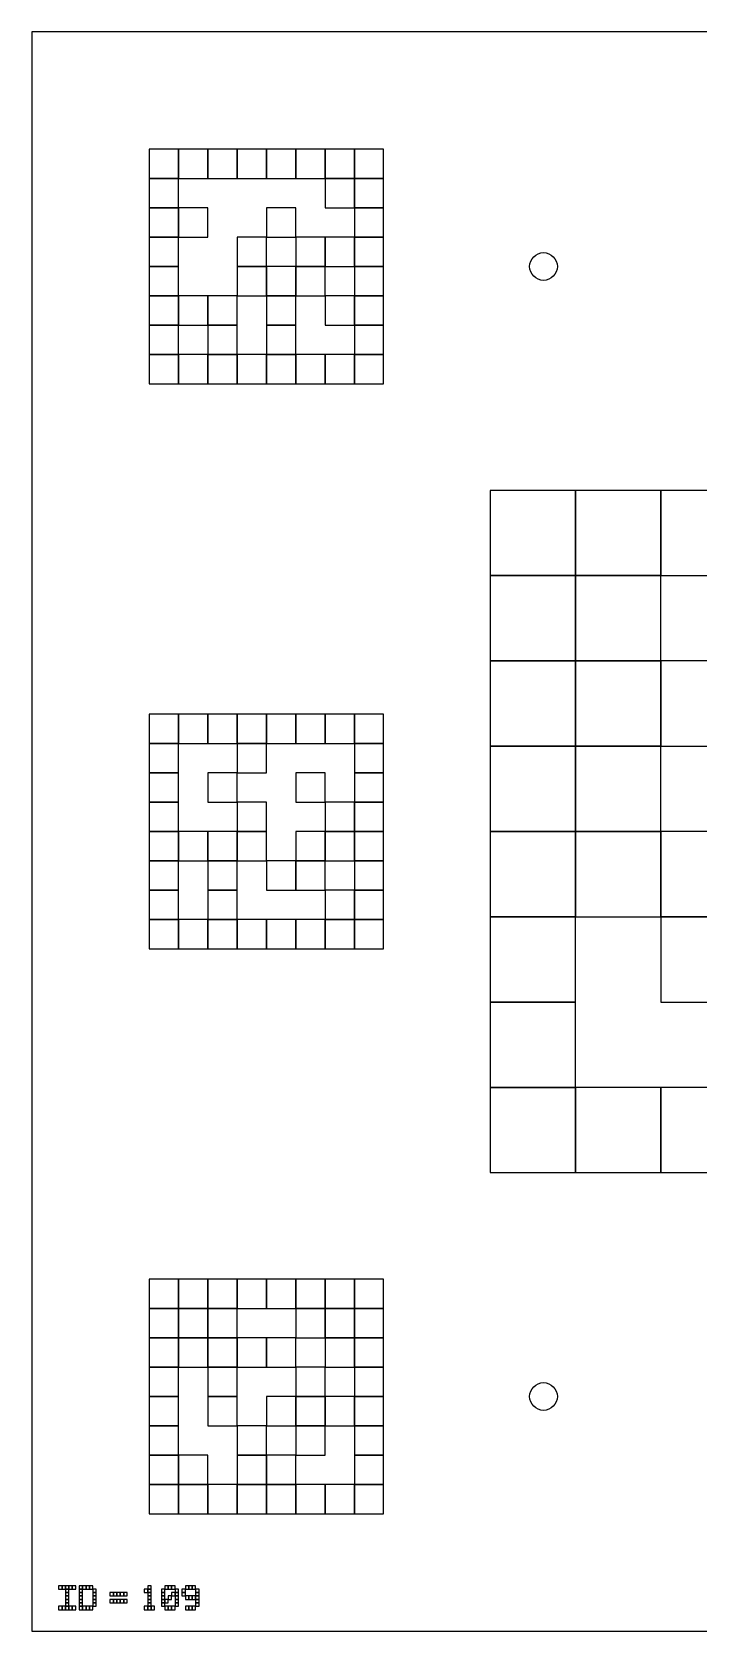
# Model space of a CAD drawing. Extents: x 0 to 1260, y 0 to 1580.
# Drawn here: x 320 to 445, y 1280 to 1580 of the extents above; entities that cross this region are included whole.
import ezdxf

# ---------------------------------------------------------------- set-up
doc = ezdxf.new("R2010")
doc.units = 0
for name, color, linetype in [('BLACK_POCKET', 7, 'CONTINUOUS'), ('BOARD_TEXT', 7, 'CONTINUOUS'), ('CUT', 7, 'CONTINUOUS'), ('MOUNT_HOLE', 6, 'CONTINUOUS')]:
    doc.layers.add(name, color=color, linetype=linetype)

msp = doc.modelspace()

# ---------------------------------------------------------------- linework, layer by layer
at = {"layer": 'BLACK_POCKET'}
for p, q in [((347.5, 1558), (342, 1558)), ((342, 1558), (342, 1552.5)), ((347.5, 1552.5), (347.5, 1558)), ((353, 1558), (347.5, 1558)), ((347.5, 1558), (347.5, 1552.5)), ((353, 1552.5), (353, 1558)), ((358.5, 1558), (353, 1558)), ((353, 1558), (353, 1552.5)), ((358.5, 1552.5), (358.5, 1558)), ((364, 1558), (358.5, 1558)), ((358.5, 1558), (358.5, 1552.5)), ((364, 1552.5), (364, 1558)), ((369.5, 1558), (364, 1558)), ((364, 1558), (364, 1552.5)), ((369.5, 1552.5), (369.5, 1558)), ((375, 1558), (369.5, 1558)), ((369.5, 1558), (369.5, 1552.5)), ((375, 1552.5), (375, 1558)), ((380.5, 1558), (375, 1558)), ((375, 1558), (375, 1552.5)), ((380.5, 1552.5), (380.5, 1558)), ((386, 1558), (380.5, 1558)), ((380.5, 1558), (380.5, 1552.5)), ((386, 1552.5), (386, 1558)), ((342, 1552.5), (347.5, 1552.5)), ((347.5, 1552.5), (342, 1552.5)), ((342, 1552.5), (342, 1547)), ((347.5, 1552.5), (353, 1552.5)), ((347.5, 1547), (347.5, 1552.5)), ((353, 1552.5), (358.5, 1552.5)), ((358.5, 1552.5), (364, 1552.5)), ((364, 1552.5), (369.5, 1552.5)), ((369.5, 1552.5), (375, 1552.5)), ((375, 1552.5), (380.5, 1552.5)), ((380.5, 1552.5), (375, 1552.5)), ((375, 1552.5), (375, 1547)), ((380.5, 1552.5), (386, 1552.5)), ((380.5, 1547), (380.5, 1552.5)), ((386, 1552.5), (380.5, 1552.5)), ((380.5, 1552.5), (380.5, 1547)), ((386, 1547), (386, 1552.5)), ((342, 1547), (347.5, 1547)), ((347.5, 1547), (342, 1547)), ((342, 1547), (342, 1541.5)), ((347.5, 1541.5), (347.5, 1547)), ((353, 1547), (347.5, 1547)), ((347.5, 1547), (347.5, 1541.5)), ((353, 1541.5), (353, 1547)), ((369.5, 1547), (364, 1547)), ((364, 1547), (364, 1541.5)), ((369.5, 1541.5), (369.5, 1547)), ((375, 1547), (380.5, 1547)), ((380.5, 1547), (386, 1547)), ((386, 1547), (380.5, 1547)), ((380.5, 1547), (380.5, 1541.5)), ((386, 1541.5), (386, 1547)), ((342, 1541.5), (347.5, 1541.5)), ((347.5, 1541.5), (342, 1541.5)), ((342, 1541.5), (342, 1536)), ((347.5, 1541.5), (353, 1541.5)), ((347.5, 1536), (347.5, 1541.5)), ((364, 1541.5), (358.5, 1541.5)), ((358.5, 1541.5), (358.5, 1536)), ((364, 1541.5), (369.5, 1541.5)), ((364, 1536), (364, 1541.5)), ((375, 1541.5), (369.5, 1541.5)), ((369.5, 1541.5), (369.5, 1536)), ((375, 1536), (375, 1541.5)), ((380.5, 1541.5), (375, 1541.5)), ((375, 1541.5), (375, 1536)), ((380.5, 1541.5), (386, 1541.5)), ((380.5, 1536), (380.5, 1541.5)), ((386, 1541.5), (380.5, 1541.5)), ((380.5, 1541.5), (380.5, 1536)), ((386, 1536), (386, 1541.5)), ((342, 1536), (347.5, 1536)), ((347.5, 1536), (342, 1536)), ((342, 1536), (342, 1530.5)), ((347.5, 1530.5), (347.5, 1536)), ((358.5, 1536), (364, 1536)), ((364, 1536), (358.5, 1536)), ((358.5, 1536), (358.5, 1530.5)), ((364, 1530.5), (364, 1536)), ((369.5, 1536), (364, 1536)), ((364, 1536), (364, 1530.5)), ((369.5, 1536), (375, 1536)), ((369.5, 1530.5), (369.5, 1536)), ((375, 1536), (369.5, 1536)), ((369.5, 1536), (369.5, 1530.5)), ((375, 1536), (380.5, 1536)), ((375, 1530.5), (375, 1536)), ((380.5, 1536), (386, 1536)), ((386, 1536), (380.5, 1536)), ((380.5, 1536), (380.5, 1530.5)), ((386, 1530.5), (386, 1536)), ((342, 1530.5), (347.5, 1530.5)), ((347.5, 1530.5), (342, 1530.5)), ((342, 1530.5), (342, 1525)), ((347.5, 1525), (347.5, 1530.5)), ((353, 1530.5), (347.5, 1530.5)), ((347.5, 1530.5), (347.5, 1525)), ((353, 1525), (353, 1530.5)), ((358.5, 1530.5), (353, 1530.5)), ((353, 1530.5), (353, 1525)), ((358.5, 1530.5), (364, 1530.5)), ((358.5, 1525), (358.5, 1530.5)), ((364, 1530.5), (369.5, 1530.5)), ((369.5, 1530.5), (364, 1530.5)), ((364, 1530.5), (364, 1525)), ((369.5, 1530.5), (375, 1530.5)), ((369.5, 1525), (369.5, 1530.5)), ((380.5, 1530.5), (375, 1530.5)), ((375, 1530.5), (375, 1525)), ((380.5, 1530.5), (386, 1530.5)), ((380.5, 1525), (380.5, 1530.5)), ((386, 1530.5), (380.5, 1530.5)), ((380.5, 1530.5), (380.5, 1525)), ((386, 1525), (386, 1530.5)), ((342, 1525), (347.5, 1525)), ((347.5, 1525), (342, 1525)), ((342, 1525), (342, 1519.5)), ((347.5, 1525), (353, 1525)), ((347.5, 1519.5), (347.5, 1525)), ((353, 1525), (358.5, 1525)), ((358.5, 1525), (353, 1525)), ((353, 1525), (353, 1519.5)), ((358.5, 1519.5), (358.5, 1525)), ((364, 1525), (369.5, 1525)), ((369.5, 1525), (364, 1525)), ((364, 1525), (364, 1519.5)), ((369.5, 1519.5), (369.5, 1525)), ((375, 1525), (380.5, 1525)), ((380.5, 1525), (386, 1525)), ((386, 1525), (380.5, 1525)), ((380.5, 1525), (380.5, 1519.5)), ((386, 1519.5), (386, 1525)), ((342, 1519.5), (347.5, 1519.5)), ((347.5, 1519.5), (342, 1519.5)), ((342, 1519.5), (342, 1514)), ((347.5, 1514), (347.5, 1519.5)), ((353, 1519.5), (347.5, 1519.5)), ((347.5, 1519.5), (347.5, 1514)), ((353, 1519.5), (358.5, 1519.5)), ((353, 1514), (353, 1519.5)), ((358.5, 1519.5), (353, 1519.5)), ((353, 1519.5), (353, 1514)), ((358.5, 1514), (358.5, 1519.5)), ((364, 1519.5), (358.5, 1519.5)), ((358.5, 1519.5), (358.5, 1514)), ((364, 1519.5), (369.5, 1519.5)), ((364, 1514), (364, 1519.5)), ((369.5, 1519.5), (364, 1519.5)), ((364, 1519.5), (364, 1514)), ((369.5, 1514), (369.5, 1519.5)), ((375, 1519.5), (369.5, 1519.5)), ((369.5, 1519.5), (369.5, 1514)), ((375, 1514), (375, 1519.5)), ((380.5, 1519.5), (375, 1519.5)), ((375, 1519.5), (375, 1514)), ((380.5, 1519.5), (386, 1519.5)), ((380.5, 1514), (380.5, 1519.5)), ((386, 1519.5), (380.5, 1519.5)), ((380.5, 1519.5), (380.5, 1514)), ((386, 1514), (386, 1519.5)), ((342, 1514), (347.5, 1514)), ((347.5, 1514), (353, 1514)), ((353, 1514), (358.5, 1514)), ((358.5, 1514), (364, 1514)), ((364, 1514), (369.5, 1514)), ((369.5, 1514), (375, 1514)), ((375, 1514), (380.5, 1514)), ((380.5, 1514), (386, 1514)), ((422, 1494), (406, 1494)), ((406, 1494), (406, 1478)), ((422, 1478), (422, 1494)), ((438, 1494), (422, 1494)), ((422, 1494), (422, 1478)), ((438, 1478), (438, 1494)), ((454, 1494), (438, 1494)), ((438, 1494), (438, 1478)), ((406, 1478), (422, 1478)), ((422, 1478), (406, 1478)), ((406, 1478), (406, 1462)), ((422, 1478), (438, 1478)), ((422, 1462), (422, 1478)), ((438, 1478), (422, 1478)), ((422, 1478), (422, 1462)), ((438, 1478), (454, 1478)), ((438, 1462), (438, 1478)), ((406, 1462), (422, 1462)), ((422, 1462), (406, 1462)), ((406, 1462), (406, 1446)), ((422, 1462), (438, 1462)), ((422, 1446), (422, 1462)), ((438, 1462), (422, 1462)), ((422, 1462), (422, 1446)), ((438, 1446), (438, 1462)), ((454, 1462), (438, 1462)), ((438, 1462), (438, 1446)), ((347.5, 1452), (342, 1452)), ((342, 1452), (342, 1446.5)), ((347.5, 1446.5), (347.5, 1452)), ((353, 1452), (347.5, 1452)), ((347.5, 1452), (347.5, 1446.5)), ((353, 1446.5), (353, 1452)), ((358.5, 1452), (353, 1452)), ((353, 1452), (353, 1446.5)), ((358.5, 1446.5), (358.5, 1452)), ((364, 1452), (358.5, 1452)), ((358.5, 1452), (358.5, 1446.5)), ((364, 1446.5), (364, 1452)), ((369.5, 1452), (364, 1452)), ((364, 1452), (364, 1446.5)), ((369.5, 1446.5), (369.5, 1452)), ((375, 1452), (369.5, 1452)), ((369.5, 1452), (369.5, 1446.5)), ((375, 1446.5), (375, 1452)), ((380.5, 1452), (375, 1452)), ((375, 1452), (375, 1446.5)), ((380.5, 1446.5), (380.5, 1452)), ((386, 1452), (380.5, 1452)), ((380.5, 1452), (380.5, 1446.5)), ((386, 1446.5), (386, 1452)), ((342, 1446.5), (347.5, 1446.5)), ((347.5, 1446.5), (342, 1446.5)), ((342, 1446.5), (342, 1441)), ((347.5, 1446.5), (353, 1446.5)), ((347.5, 1441), (347.5, 1446.5)), ((353, 1446.5), (358.5, 1446.5)), ((358.5, 1446.5), (364, 1446.5)), ((364, 1446.5), (358.5, 1446.5)), ((358.5, 1446.5), (358.5, 1441)), ((364, 1446.5), (369.5, 1446.5)), ((364, 1441), (364, 1446.5)), ((369.5, 1446.5), (375, 1446.5)), ((375, 1446.5), (380.5, 1446.5)), ((380.5, 1446.5), (386, 1446.5)), ((386, 1446.5), (380.5, 1446.5)), ((380.5, 1446.5), (380.5, 1441)), ((386, 1441), (386, 1446.5)), ((406, 1446), (422, 1446)), ((422, 1446), (406, 1446)), ((406, 1446), (406, 1430)), ((422, 1446), (438, 1446)), ((422, 1430), (422, 1446)), ((438, 1446), (422, 1446)), ((422, 1446), (422, 1430)), ((438, 1446), (454, 1446)), ((438, 1430), (438, 1446)), ((342, 1441), (347.5, 1441)), ((347.5, 1441), (342, 1441)), ((342, 1441), (342, 1435.5)), ((347.5, 1435.5), (347.5, 1441)), ((358.5, 1441), (353, 1441)), ((353, 1441), (353, 1435.5)), ((358.5, 1441), (364, 1441)), ((358.5, 1435.5), (358.5, 1441)), ((375, 1441), (369.5, 1441)), ((369.5, 1441), (369.5, 1435.5)), ((375, 1435.5), (375, 1441)), ((380.5, 1441), (386, 1441)), ((386, 1441), (380.5, 1441)), ((380.5, 1441), (380.5, 1435.5)), ((386, 1435.5), (386, 1441)), ((342, 1435.5), (347.5, 1435.5)), ((347.5, 1435.5), (342, 1435.5)), ((342, 1435.5), (342, 1430)), ((347.5, 1430), (347.5, 1435.5)), ((353, 1435.5), (358.5, 1435.5)), ((364, 1435.5), (358.5, 1435.5)), ((358.5, 1435.5), (358.5, 1430)), ((364, 1430), (364, 1435.5)), ((369.5, 1435.5), (375, 1435.5)), ((380.5, 1435.5), (375, 1435.5)), ((375, 1435.5), (375, 1430)), ((380.5, 1435.5), (386, 1435.5)), ((380.5, 1430), (380.5, 1435.5)), ((386, 1435.5), (380.5, 1435.5)), ((380.5, 1435.5), (380.5, 1430)), ((386, 1430), (386, 1435.5)), ((342, 1430), (347.5, 1430)), ((347.5, 1430), (342, 1430)), ((342, 1430), (342, 1424.5)), ((347.5, 1424.5), (347.5, 1430)), ((353, 1430), (347.5, 1430)), ((347.5, 1430), (347.5, 1424.5)), ((353, 1424.5), (353, 1430)), ((358.5, 1430), (353, 1430)), ((353, 1430), (353, 1424.5)), ((358.5, 1430), (364, 1430)), ((358.5, 1424.5), (358.5, 1430)), ((364, 1430), (358.5, 1430)), ((358.5, 1430), (358.5, 1424.5)), ((364, 1424.5), (364, 1430)), ((375, 1430), (369.5, 1430)), ((369.5, 1430), (369.5, 1424.5)), ((375, 1430), (380.5, 1430)), ((375, 1424.5), (375, 1430)), ((380.5, 1430), (375, 1430)), ((375, 1430), (375, 1424.5)), ((380.5, 1430), (386, 1430)), ((380.5, 1424.5), (380.5, 1430)), ((386, 1430), (380.5, 1430)), ((380.5, 1430), (380.5, 1424.5)), ((386, 1424.5), (386, 1430)), ((406, 1430), (422, 1430)), ((422, 1430), (406, 1430)), ((406, 1430), (406, 1414)), ((422, 1430), (438, 1430)), ((422, 1414), (422, 1430)), ((438, 1430), (422, 1430)), ((422, 1430), (422, 1414)), ((438, 1414), (438, 1430)), ((454, 1430), (438, 1430)), ((438, 1430), (438, 1414)), ((342, 1424.5), (347.5, 1424.5)), ((347.5, 1424.5), (342, 1424.5)), ((342, 1424.5), (342, 1419)), ((347.5, 1424.5), (353, 1424.5)), ((347.5, 1419), (347.5, 1424.5)), ((353, 1424.5), (358.5, 1424.5)), ((358.5, 1424.5), (353, 1424.5)), ((353, 1424.5), (353, 1419)), ((358.5, 1424.5), (364, 1424.5)), ((358.5, 1419), (358.5, 1424.5)), ((369.5, 1424.5), (364, 1424.5)), ((364, 1424.5), (364, 1419)), ((369.5, 1424.5), (375, 1424.5)), ((369.5, 1419), (369.5, 1424.5)), ((375, 1424.5), (369.5, 1424.5)), ((369.5, 1424.5), (369.5, 1419)), ((375, 1424.5), (380.5, 1424.5)), ((375, 1419), (375, 1424.5)), ((380.5, 1424.5), (386, 1424.5)), ((386, 1424.5), (380.5, 1424.5)), ((380.5, 1424.5), (380.5, 1419)), ((386, 1419), (386, 1424.5)), ((342, 1419), (347.5, 1419)), ((347.5, 1419), (342, 1419)), ((342, 1419), (342, 1413.5)), ((347.5, 1413.5), (347.5, 1419)), ((353, 1419), (358.5, 1419)), ((358.5, 1419), (353, 1419)), ((353, 1419), (353, 1413.5)), ((358.5, 1413.5), (358.5, 1419)), ((364, 1419), (369.5, 1419)), ((369.5, 1419), (375, 1419)), ((380.5, 1419), (375, 1419)), ((375, 1419), (375, 1413.5)), ((380.5, 1419), (386, 1419)), ((380.5, 1413.5), (380.5, 1419)), ((386, 1419), (380.5, 1419)), ((380.5, 1419), (380.5, 1413.5)), ((386, 1413.5), (386, 1419)), ((342, 1413.5), (347.5, 1413.5)), ((347.5, 1413.5), (342, 1413.5)), ((342, 1413.5), (342, 1408)), ((347.5, 1408), (347.5, 1413.5)), ((353, 1413.5), (347.5, 1413.5)), ((347.5, 1413.5), (347.5, 1408)), ((353, 1413.5), (358.5, 1413.5)), ((353, 1408), (353, 1413.5)), ((358.5, 1413.5), (353, 1413.5)), ((353, 1413.5), (353, 1408)), ((358.5, 1408), (358.5, 1413.5)), ((364, 1413.5), (358.5, 1413.5)), ((358.5, 1413.5), (358.5, 1408)), ((364, 1408), (364, 1413.5)), ((369.5, 1413.5), (364, 1413.5)), ((364, 1413.5), (364, 1408)), ((369.5, 1408), (369.5, 1413.5)), ((375, 1413.5), (369.5, 1413.5)), ((369.5, 1413.5), (369.5, 1408)), ((375, 1413.5), (380.5, 1413.5)), ((375, 1408), (375, 1413.5)), ((380.5, 1413.5), (375, 1413.5)), ((375, 1413.5), (375, 1408)), ((380.5, 1413.5), (386, 1413.5)), ((380.5, 1408), (380.5, 1413.5)), ((386, 1413.5), (380.5, 1413.5)), ((380.5, 1413.5), (380.5, 1408)), ((386, 1408), (386, 1413.5)), ((406, 1414), (422, 1414)), ((422, 1414), (406, 1414)), ((406, 1414), (406, 1398)), ((422, 1414), (438, 1414)), ((422, 1398), (422, 1414)), ((438, 1414), (454, 1414)), ((454, 1414), (438, 1414)), ((438, 1414), (438, 1398)), ((342, 1408), (347.5, 1408)), ((347.5, 1408), (353, 1408)), ((353, 1408), (358.5, 1408)), ((358.5, 1408), (364, 1408)), ((364, 1408), (369.5, 1408)), ((369.5, 1408), (375, 1408)), ((375, 1408), (380.5, 1408)), ((380.5, 1408), (386, 1408)), ((406, 1398), (422, 1398)), ((422, 1398), (406, 1398)), ((406, 1398), (406, 1382)), ((422, 1382), (422, 1398)), ((438, 1398), (454, 1398)), ((406, 1382), (422, 1382)), ((422, 1382), (406, 1382)), ((406, 1382), (406, 1366)), ((422, 1366), (422, 1382)), ((438, 1382), (422, 1382)), ((422, 1382), (422, 1366)), ((438, 1366), (438, 1382)), ((454, 1382), (438, 1382)), ((438, 1382), (438, 1366)), ((406, 1366), (422, 1366)), ((422, 1366), (438, 1366)), ((438, 1366), (454, 1366)), ((347.5, 1346), (342, 1346)), ((342, 1346), (342, 1340.5)), ((347.5, 1340.5), (347.5, 1346)), ((353, 1346), (347.5, 1346)), ((347.5, 1346), (347.5, 1340.5)), ((353, 1340.5), (353, 1346)), ((358.5, 1346), (353, 1346)), ((353, 1346), (353, 1340.5)), ((358.5, 1340.5), (358.5, 1346)), ((364, 1346), (358.5, 1346)), ((358.5, 1346), (358.5, 1340.5)), ((364, 1340.5), (364, 1346)), ((369.5, 1346), (364, 1346)), ((364, 1346), (364, 1340.5)), ((369.5, 1340.5), (369.5, 1346)), ((375, 1346), (369.5, 1346)), ((369.5, 1346), (369.5, 1340.5)), ((375, 1340.5), (375, 1346)), ((380.5, 1346), (375, 1346)), ((375, 1346), (375, 1340.5)), ((380.5, 1340.5), (380.5, 1346)), ((386, 1346), (380.5, 1346)), ((380.5, 1346), (380.5, 1340.5)), ((386, 1340.5), (386, 1346)), ((342, 1340.5), (347.5, 1340.5)), ((347.5, 1340.5), (342, 1340.5)), ((342, 1340.5), (342, 1335)), ((347.5, 1340.5), (353, 1340.5)), ((347.5, 1335), (347.5, 1340.5)), ((353, 1340.5), (347.5, 1340.5)), ((347.5, 1340.5), (347.5, 1335)), ((353, 1340.5), (358.5, 1340.5)), ((353, 1335), (353, 1340.5)), ((358.5, 1340.5), (353, 1340.5)), ((353, 1340.5), (353, 1335)), ((358.5, 1340.5), (364, 1340.5)), ((358.5, 1335), (358.5, 1340.5)), ((364, 1340.5), (369.5, 1340.5)), ((369.5, 1340.5), (375, 1340.5)), ((375, 1340.5), (369.5, 1340.5)), ((369.5, 1340.5), (369.5, 1335)), ((375, 1340.5), (380.5, 1340.5)), ((375, 1335), (375, 1340.5)), ((380.5, 1340.5), (375, 1340.5)), ((375, 1340.5), (375, 1335)), ((380.5, 1340.5), (386, 1340.5)), ((380.5, 1335), (380.5, 1340.5)), ((386, 1340.5), (380.5, 1340.5)), ((380.5, 1340.5), (380.5, 1335)), ((386, 1335), (386, 1340.5)), ((342, 1335), (347.5, 1335)), ((347.5, 1335), (342, 1335)), ((342, 1335), (342, 1329.5)), ((347.5, 1335), (353, 1335)), ((347.5, 1329.5), (347.5, 1335)), ((353, 1335), (347.5, 1335)), ((347.5, 1335), (347.5, 1329.5)), ((353, 1335), (358.5, 1335)), ((353, 1329.5), (353, 1335)), ((358.5, 1335), (353, 1335)), ((353, 1335), (353, 1329.5)), ((358.5, 1329.5), (358.5, 1335)), ((364, 1335), (358.5, 1335)), ((358.5, 1335), (358.5, 1329.5)), ((364, 1329.5), (364, 1335)), ((369.5, 1335), (364, 1335)), ((364, 1335), (364, 1329.5)), ((369.5, 1335), (375, 1335)), ((369.5, 1329.5), (369.5, 1335)), ((375, 1335), (380.5, 1335)), ((380.5, 1335), (375, 1335)), ((375, 1335), (375, 1329.5)), ((380.5, 1335), (386, 1335)), ((380.5, 1329.5), (380.5, 1335)), ((386, 1335), (380.5, 1335)), ((380.5, 1335), (380.5, 1329.5)), ((386, 1329.5), (386, 1335)), ((342, 1329.5), (347.5, 1329.5)), ((347.5, 1329.5), (342, 1329.5)), ((342, 1329.5), (342, 1324)), ((347.5, 1329.5), (353, 1329.5)), ((347.5, 1324), (347.5, 1329.5)), ((353, 1329.5), (358.5, 1329.5)), ((358.5, 1329.5), (353, 1329.5)), ((353, 1329.5), (353, 1324)), ((358.5, 1329.5), (364, 1329.5)), ((358.5, 1324), (358.5, 1329.5)), ((364, 1329.5), (369.5, 1329.5)), ((375, 1329.5), (369.5, 1329.5)), ((369.5, 1329.5), (369.5, 1324)), ((375, 1329.5), (380.5, 1329.5)), ((375, 1324), (375, 1329.5)), ((380.5, 1329.5), (386, 1329.5)), ((386, 1329.5), (380.5, 1329.5)), ((380.5, 1329.5), (380.5, 1324)), ((386, 1324), (386, 1329.5)), ((342, 1324), (347.5, 1324)), ((347.5, 1324), (342, 1324)), ((342, 1324), (342, 1318.5)), ((347.5, 1318.5), (347.5, 1324)), ((353, 1324), (358.5, 1324)), ((358.5, 1324), (353, 1324)), ((353, 1324), (353, 1318.5)), ((358.5, 1318.5), (358.5, 1324)), ((369.5, 1324), (364, 1324)), ((364, 1324), (364, 1318.5)), ((369.5, 1324), (375, 1324)), ((369.5, 1318.5), (369.5, 1324)), ((375, 1324), (369.5, 1324)), ((369.5, 1324), (369.5, 1318.5)), ((375, 1318.5), (375, 1324)), ((380.5, 1324), (375, 1324)), ((375, 1324), (375, 1318.5)), ((380.5, 1324), (386, 1324)), ((380.5, 1318.5), (380.5, 1324)), ((386, 1324), (380.5, 1324)), ((380.5, 1324), (380.5, 1318.5)), ((386, 1318.5), (386, 1324)), ((342, 1318.5), (347.5, 1318.5)), ((347.5, 1318.5), (342, 1318.5)), ((342, 1318.5), (342, 1313)), ((347.5, 1313), (347.5, 1318.5)), ((353, 1318.5), (358.5, 1318.5)), ((364, 1318.5), (358.5, 1318.5)), ((358.5, 1318.5), (358.5, 1313)), ((364, 1318.5), (369.5, 1318.5)), ((364, 1313), (364, 1318.5)), ((369.5, 1318.5), (375, 1318.5)), ((375, 1318.5), (369.5, 1318.5)), ((369.5, 1318.5), (369.5, 1313)), ((375, 1318.5), (380.5, 1318.5)), ((375, 1313), (375, 1318.5)), ((380.5, 1318.5), (386, 1318.5)), ((386, 1318.5), (380.5, 1318.5)), ((380.5, 1318.5), (380.5, 1313)), ((386, 1313), (386, 1318.5)), ((342, 1313), (347.5, 1313)), ((347.5, 1313), (342, 1313)), ((342, 1313), (342, 1307.5)), ((347.5, 1307.5), (347.5, 1313)), ((353, 1313), (347.5, 1313)), ((347.5, 1313), (347.5, 1307.5)), ((353, 1307.5), (353, 1313)), ((358.5, 1313), (364, 1313)), ((364, 1313), (358.5, 1313)), ((358.5, 1313), (358.5, 1307.5)), ((364, 1307.5), (364, 1313)), ((369.5, 1313), (364, 1313)), ((364, 1313), (364, 1307.5)), ((369.5, 1313), (375, 1313)), ((369.5, 1307.5), (369.5, 1313)), ((380.5, 1313), (386, 1313)), ((386, 1313), (380.5, 1313)), ((380.5, 1313), (380.5, 1307.5)), ((386, 1307.5), (386, 1313)), ((342, 1307.5), (347.5, 1307.5)), ((347.5, 1307.5), (342, 1307.5)), ((342, 1307.5), (342, 1302)), ((347.5, 1307.5), (353, 1307.5)), ((347.5, 1302), (347.5, 1307.5)), ((353, 1307.5), (347.5, 1307.5)), ((347.5, 1307.5), (347.5, 1302)), ((353, 1302), (353, 1307.5)), ((358.5, 1307.5), (353, 1307.5)), ((353, 1307.5), (353, 1302)), ((358.5, 1307.5), (364, 1307.5)), ((358.5, 1302), (358.5, 1307.5)), ((364, 1307.5), (358.5, 1307.5)), ((358.5, 1307.5), (358.5, 1302)), ((364, 1307.5), (369.5, 1307.5)), ((364, 1302), (364, 1307.5)), ((369.5, 1307.5), (364, 1307.5)), ((364, 1307.5), (364, 1302)), ((369.5, 1302), (369.5, 1307.5)), ((375, 1307.5), (369.5, 1307.5)), ((369.5, 1307.5), (369.5, 1302)), ((375, 1302), (375, 1307.5)), ((380.5, 1307.5), (375, 1307.5)), ((375, 1307.5), (375, 1302)), ((380.5, 1307.5), (386, 1307.5)), ((380.5, 1302), (380.5, 1307.5)), ((386, 1307.5), (380.5, 1307.5)), ((380.5, 1307.5), (380.5, 1302)), ((386, 1302), (386, 1307.5)), ((342, 1302), (347.5, 1302)), ((347.5, 1302), (353, 1302)), ((353, 1302), (358.5, 1302)), ((358.5, 1302), (364, 1302)), ((364, 1302), (369.5, 1302)), ((369.5, 1302), (375, 1302)), ((375, 1302), (380.5, 1302)), ((380.5, 1302), (386, 1302))]:
    msp.add_line(p, q, dxfattribs=at)
at = {"layer": 'BOARD_TEXT'}
for p, q in [((325.642857, 1288.5), (325, 1288.5)), ((325, 1288.5), (325, 1287.857143)), ((325, 1287.857143), (325.642857, 1287.857143)), ((325.642857, 1287.857143), (325.642857, 1288.5)), ((326.285714, 1288.5), (325.642857, 1288.5)), ((325.642857, 1288.5), (325.642857, 1287.857143)), ((325.642857, 1287.857143), (326.285714, 1287.857143)), ((326.285714, 1287.857143), (326.285714, 1288.5)), ((326.928571, 1288.5), (326.285714, 1288.5)), ((326.285714, 1288.5), (326.285714, 1287.857143)), ((326.285714, 1287.857143), (326.928571, 1287.857143)), ((326.928571, 1287.857143), (326.285714, 1287.857143)), ((326.285714, 1287.857143), (326.285714, 1287.214286)), ((326.285714, 1287.214286), (326.928571, 1287.214286)), ((326.928571, 1287.214286), (326.285714, 1287.214286)), ((326.285714, 1287.214286), (326.285714, 1286.571429)), ((326.928571, 1287.857143), (326.928571, 1288.5)), ((327.571429, 1288.5), (326.928571, 1288.5)), ((326.928571, 1288.5), (326.928571, 1287.857143)), ((326.928571, 1287.857143), (327.571429, 1287.857143)), ((326.928571, 1287.214286), (326.928571, 1287.857143)), ((326.928571, 1286.571429), (326.928571, 1287.214286)), ((327.571429, 1287.857143), (327.571429, 1288.5)), ((328.214286, 1288.5), (327.571429, 1288.5)), ((327.571429, 1288.5), (327.571429, 1287.857143)), ((327.571429, 1287.857143), (328.214286, 1287.857143)), ((328.214286, 1287.857143), (328.214286, 1288.5)), ((329.5, 1288.5), (328.857143, 1288.5)), ((328.857143, 1288.5), (328.857143, 1287.857143)), ((328.857143, 1287.857143), (329.5, 1287.857143)), ((329.5, 1287.857143), (328.857143, 1287.857143)), ((328.857143, 1287.857143), (328.857143, 1287.214286)), ((328.857143, 1287.214286), (329.5, 1287.214286)), ((329.5, 1287.214286), (328.857143, 1287.214286)), ((328.857143, 1287.214286), (328.857143, 1286.571429)), ((329.5, 1287.857143), (329.5, 1288.5)), ((330.142857, 1288.5), (329.5, 1288.5)), ((329.5, 1288.5), (329.5, 1287.857143)), ((329.5, 1287.857143), (330.142857, 1287.857143)), ((329.5, 1287.214286), (329.5, 1287.857143)), ((329.5, 1286.571429), (329.5, 1287.214286)), ((330.142857, 1287.857143), (330.142857, 1288.5)), ((330.785714, 1288.5), (330.142857, 1288.5)), ((330.142857, 1288.5), (330.142857, 1287.857143)), ((330.142857, 1287.857143), (330.785714, 1287.857143)), ((330.785714, 1287.857143), (330.785714, 1288.5)), ((331.428571, 1288.5), (330.785714, 1288.5)), ((330.785714, 1288.5), (330.785714, 1287.857143)), ((330.785714, 1287.857143), (331.428571, 1287.857143)), ((331.428571, 1287.857143), (331.428571, 1288.5)), ((332.071429, 1287.857143), (331.428571, 1287.857143)), ((331.428571, 1287.857143), (331.428571, 1287.214286)), ((331.428571, 1287.214286), (332.071429, 1287.214286)), ((332.071429, 1287.214286), (331.428571, 1287.214286)), ((331.428571, 1287.214286), (331.428571, 1286.571429)), ((332.071429, 1287.214286), (332.071429, 1287.857143)), ((332.071429, 1286.571429), (332.071429, 1287.214286)), ((335.285714, 1287.214286), (334.642857, 1287.214286)), ((334.642857, 1287.214286), (334.642857, 1286.571429)), ((335.285714, 1286.571429), (335.285714, 1287.214286)), ((335.928571, 1287.214286), (335.285714, 1287.214286)), ((335.285714, 1287.214286), (335.285714, 1286.571429)), ((335.928571, 1286.571429), (335.928571, 1287.214286)), ((336.571429, 1287.214286), (335.928571, 1287.214286)), ((335.928571, 1287.214286), (335.928571, 1286.571429)), ((336.571429, 1286.571429), (336.571429, 1287.214286)), ((337.214286, 1287.214286), (336.571429, 1287.214286)), ((336.571429, 1287.214286), (336.571429, 1286.571429)), ((337.214286, 1286.571429), (337.214286, 1287.214286)), ((337.857143, 1287.214286), (337.214286, 1287.214286)), ((337.214286, 1287.214286), (337.214286, 1286.571429)), ((337.857143, 1286.571429), (337.857143, 1287.214286)), ((341.714286, 1287.857143), (341.071429, 1287.857143)), ((341.071429, 1287.857143), (341.071429, 1287.214286)), ((341.071429, 1287.214286), (341.714286, 1287.214286)), ((342.357143, 1288.5), (341.714286, 1288.5)), ((341.714286, 1288.5), (341.714286, 1287.857143)), ((341.714286, 1287.857143), (342.357143, 1287.857143)), ((341.714286, 1287.214286), (341.714286, 1287.857143)), ((342.357143, 1287.857143), (341.714286, 1287.857143)), ((341.714286, 1287.857143), (341.714286, 1287.214286)), ((341.714286, 1287.214286), (342.357143, 1287.214286)), ((342.357143, 1287.214286), (341.714286, 1287.214286)), ((341.714286, 1287.214286), (341.714286, 1286.571429)), ((342.357143, 1287.857143), (342.357143, 1288.5)), ((342.357143, 1287.214286), (342.357143, 1287.857143)), ((342.357143, 1286.571429), (342.357143, 1287.214286)), ((344.928571, 1287.857143), (344.285714, 1287.857143)), ((344.285714, 1287.857143), (344.285714, 1287.214286)), ((344.285714, 1287.214286), (344.928571, 1287.214286)), ((344.928571, 1287.214286), (344.285714, 1287.214286)), ((344.285714, 1287.214286), (344.285714, 1286.571429)), ((345.571429, 1288.5), (344.928571, 1288.5)), ((344.928571, 1288.5), (344.928571, 1287.857143)), ((344.928571, 1287.857143), (345.571429, 1287.857143)), ((344.928571, 1287.214286), (344.928571, 1287.857143)), ((344.928571, 1286.571429), (344.928571, 1287.214286)), ((345.571429, 1287.857143), (345.571429, 1288.5)), ((346.214286, 1288.5), (345.571429, 1288.5)), ((345.571429, 1288.5), (345.571429, 1287.857143)), ((345.571429, 1287.857143), (346.214286, 1287.857143)), ((346.214286, 1287.857143), (346.214286, 1288.5)), ((346.857143, 1288.5), (346.214286, 1288.5)), ((346.214286, 1288.5), (346.214286, 1287.857143)), ((346.214286, 1287.857143), (346.857143, 1287.857143)), ((346.857143, 1287.214286), (346.214286, 1287.214286)), ((346.214286, 1287.214286), (346.214286, 1286.571429)), ((346.857143, 1287.857143), (346.857143, 1288.5)), ((347.5, 1287.857143), (346.857143, 1287.857143)), ((346.857143, 1287.857143), (346.857143, 1287.214286)), ((346.857143, 1287.214286), (347.5, 1287.214286)), ((346.857143, 1286.571429), (346.857143, 1287.214286)), ((347.5, 1287.214286), (346.857143, 1287.214286)), ((346.857143, 1287.214286), (346.857143, 1286.571429)), ((347.5, 1287.214286), (347.5, 1287.857143)), ((347.5, 1286.571429), (347.5, 1287.214286)), ((348.785714, 1287.857143), (348.142857, 1287.857143)), ((348.142857, 1287.857143), (348.142857, 1287.214286)), ((348.142857, 1287.214286), (348.785714, 1287.214286)), ((348.785714, 1287.214286), (348.142857, 1287.214286)), ((348.142857, 1287.214286), (348.142857, 1286.571429)), ((349.428571, 1288.5), (348.785714, 1288.5)), ((348.785714, 1288.5), (348.785714, 1287.857143)), ((348.785714, 1287.857143), (349.428571, 1287.857143)), ((348.785714, 1287.214286), (348.785714, 1287.857143)), ((348.785714, 1286.571429), (348.785714, 1287.214286)), ((349.428571, 1287.857143), (349.428571, 1288.5)), ((350.071429, 1288.5), (349.428571, 1288.5)), ((349.428571, 1288.5), (349.428571, 1287.857143)), ((349.428571, 1287.857143), (350.071429, 1287.857143)), ((350.071429, 1287.857143), (350.071429, 1288.5)), ((350.714286, 1288.5), (350.071429, 1288.5)), ((350.071429, 1288.5), (350.071429, 1287.857143)), ((350.071429, 1287.857143), (350.714286, 1287.857143)), ((350.714286, 1287.857143), (350.714286, 1288.5)), ((351.357143, 1287.857143), (350.714286, 1287.857143)), ((350.714286, 1287.857143), (350.714286, 1287.214286)), ((350.714286, 1287.214286), (351.357143, 1287.214286)), ((351.357143, 1287.214286), (350.714286, 1287.214286)), ((350.714286, 1287.214286), (350.714286, 1286.571429)), ((351.357143, 1287.214286), (351.357143, 1287.857143)), ((351.357143, 1286.571429), (351.357143, 1287.214286)), ((325.642857, 1284.642857), (325, 1284.642857)), ((325, 1284.642857), (325, 1284)), ((325, 1284), (325.642857, 1284)), ((325.642857, 1284), (325.642857, 1284.642857)), ((326.285714, 1284.642857), (325.642857, 1284.642857)), ((325.642857, 1284.642857), (325.642857, 1284)), ((325.642857, 1284), (326.285714, 1284)), ((326.285714, 1286.571429), (326.928571, 1286.571429)), ((326.928571, 1286.571429), (326.285714, 1286.571429)), ((326.285714, 1286.571429), (326.285714, 1285.928571)), ((326.285714, 1285.928571), (326.928571, 1285.928571)), ((326.928571, 1285.928571), (326.285714, 1285.928571)), ((326.285714, 1285.928571), (326.285714, 1285.285714)), ((326.285714, 1285.285714), (326.928571, 1285.285714)), ((326.928571, 1285.285714), (326.285714, 1285.285714)), ((326.285714, 1285.285714), (326.285714, 1284.642857)), ((326.285714, 1284.642857), (326.928571, 1284.642857)), ((326.285714, 1284), (326.285714, 1284.642857)), ((326.928571, 1284.642857), (326.285714, 1284.642857)), ((326.285714, 1284.642857), (326.285714, 1284)), ((326.285714, 1284), (326.928571, 1284)), ((326.928571, 1285.928571), (326.928571, 1286.571429)), ((326.928571, 1285.285714), (326.928571, 1285.928571)), ((326.928571, 1284.642857), (326.928571, 1285.285714)), ((326.928571, 1284), (326.928571, 1284.642857)), ((327.571429, 1284.642857), (326.928571, 1284.642857)), ((326.928571, 1284.642857), (326.928571, 1284)), ((326.928571, 1284), (327.571429, 1284)), ((327.571429, 1284), (327.571429, 1284.642857)), ((328.214286, 1284.642857), (327.571429, 1284.642857)), ((327.571429, 1284.642857), (327.571429, 1284)), ((327.571429, 1284), (328.214286, 1284)), ((328.214286, 1284), (328.214286, 1284.642857)), ((328.857143, 1286.571429), (329.5, 1286.571429)), ((329.5, 1286.571429), (328.857143, 1286.571429)), ((328.857143, 1286.571429), (328.857143, 1285.928571)), ((328.857143, 1285.928571), (329.5, 1285.928571)), ((329.5, 1285.928571), (328.857143, 1285.928571)), ((328.857143, 1285.928571), (328.857143, 1285.285714)), ((328.857143, 1285.285714), (329.5, 1285.285714)), ((329.5, 1285.285714), (328.857143, 1285.285714)), ((328.857143, 1285.285714), (328.857143, 1284.642857)), ((328.857143, 1284.642857), (329.5, 1284.642857)), ((329.5, 1284.642857), (328.857143, 1284.642857)), ((328.857143, 1284.642857), (328.857143, 1284)), ((328.857143, 1284), (329.5, 1284)), ((329.5, 1285.928571), (329.5, 1286.571429)), ((329.5, 1285.285714), (329.5, 1285.928571)), ((329.5, 1284.642857), (329.5, 1285.285714)), ((329.5, 1284), (329.5, 1284.642857)), ((330.142857, 1284.642857), (329.5, 1284.642857)), ((329.5, 1284.642857), (329.5, 1284)), ((329.5, 1284), (330.142857, 1284)), ((330.142857, 1284), (330.142857, 1284.642857)), ((330.785714, 1284.642857), (330.142857, 1284.642857)), ((330.142857, 1284.642857), (330.142857, 1284)), ((330.142857, 1284), (330.785714, 1284)), ((330.785714, 1284), (330.785714, 1284.642857)), ((331.428571, 1284.642857), (330.785714, 1284.642857)), ((330.785714, 1284.642857), (330.785714, 1284)), ((330.785714, 1284), (331.428571, 1284)), ((331.428571, 1286.571429), (332.071429, 1286.571429)), ((332.071429, 1286.571429), (331.428571, 1286.571429)), ((331.428571, 1286.571429), (331.428571, 1285.928571)), ((331.428571, 1285.928571), (332.071429, 1285.928571)), ((332.071429, 1285.928571), (331.428571, 1285.928571)), ((331.428571, 1285.928571), (331.428571, 1285.285714)), ((331.428571, 1285.285714), (332.071429, 1285.285714)), ((332.071429, 1285.285714), (331.428571, 1285.285714)), ((331.428571, 1285.285714), (331.428571, 1284.642857)), ((331.428571, 1284.642857), (332.071429, 1284.642857)), ((331.428571, 1284), (331.428571, 1284.642857)), ((332.071429, 1285.928571), (332.071429, 1286.571429)), ((332.071429, 1285.285714), (332.071429, 1285.928571)), ((332.071429, 1284.642857), (332.071429, 1285.285714)), ((334.642857, 1286.571429), (335.285714, 1286.571429)), ((335.285714, 1285.928571), (334.642857, 1285.928571)), ((334.642857, 1285.928571), (334.642857, 1285.285714)), ((334.642857, 1285.285714), (335.285714, 1285.285714)), ((335.285714, 1286.571429), (335.928571, 1286.571429)), ((335.285714, 1285.285714), (335.285714, 1285.928571)), ((335.928571, 1285.928571), (335.285714, 1285.928571)), ((335.285714, 1285.928571), (335.285714, 1285.285714)), ((335.285714, 1285.285714), (335.928571, 1285.285714)), ((335.928571, 1286.571429), (336.571429, 1286.571429)), ((335.928571, 1285.285714), (335.928571, 1285.928571)), ((336.571429, 1285.928571), (335.928571, 1285.928571)), ((335.928571, 1285.928571), (335.928571, 1285.285714)), ((335.928571, 1285.285714), (336.571429, 1285.285714)), ((336.571429, 1286.571429), (337.214286, 1286.571429)), ((336.571429, 1285.285714), (336.571429, 1285.928571)), ((337.214286, 1285.928571), (336.571429, 1285.928571)), ((336.571429, 1285.928571), (336.571429, 1285.285714)), ((336.571429, 1285.285714), (337.214286, 1285.285714)), ((337.214286, 1286.571429), (337.857143, 1286.571429)), ((337.214286, 1285.285714), (337.214286, 1285.928571)), ((337.857143, 1285.928571), (337.214286, 1285.928571)), ((337.214286, 1285.928571), (337.214286, 1285.285714)), ((337.214286, 1285.285714), (337.857143, 1285.285714)), ((337.857143, 1285.285714), (337.857143, 1285.928571)), ((341.714286, 1284.642857), (341.071429, 1284.642857)), ((341.071429, 1284.642857), (341.071429, 1284)), ((341.071429, 1284), (341.714286, 1284)), ((341.714286, 1286.571429), (342.357143, 1286.571429)), ((342.357143, 1286.571429), (341.714286, 1286.571429)), ((341.714286, 1286.571429), (341.714286, 1285.928571)), ((341.714286, 1285.928571), (342.357143, 1285.928571)), ((342.357143, 1285.928571), (341.714286, 1285.928571)), ((341.714286, 1285.928571), (341.714286, 1285.285714)), ((341.714286, 1285.285714), (342.357143, 1285.285714)), ((342.357143, 1285.285714), (341.714286, 1285.285714)), ((341.714286, 1285.285714), (341.714286, 1284.642857)), ((341.714286, 1284.642857), (342.357143, 1284.642857)), ((341.714286, 1284), (341.714286, 1284.642857)), ((342.357143, 1284.642857), (341.714286, 1284.642857)), ((341.714286, 1284.642857), (341.714286, 1284)), ((341.714286, 1284), (342.357143, 1284)), ((342.357143, 1285.928571), (342.357143, 1286.571429)), ((342.357143, 1285.285714), (342.357143, 1285.928571)), ((342.357143, 1284.642857), (342.357143, 1285.285714)), ((342.357143, 1284), (342.357143, 1284.642857)), ((343, 1284.642857), (342.357143, 1284.642857)), ((342.357143, 1284.642857), (342.357143, 1284)), ((342.357143, 1284), (343, 1284)), ((343, 1284), (343, 1284.642857)), ((344.285714, 1286.571429), (344.928571, 1286.571429)), ((344.928571, 1286.571429), (344.285714, 1286.571429)), ((344.285714, 1286.571429), (344.285714, 1285.928571)), ((344.285714, 1285.928571), (344.928571, 1285.928571)), ((344.928571, 1285.928571), (344.285714, 1285.928571)), ((344.285714, 1285.928571), (344.285714, 1285.285714)), ((344.285714, 1285.285714), (344.928571, 1285.285714)), ((344.928571, 1285.285714), (344.285714, 1285.285714)), ((344.285714, 1285.285714), (344.285714, 1284.642857)), ((344.285714, 1284.642857), (344.928571, 1284.642857)), ((344.928571, 1285.928571), (344.928571, 1286.571429)), ((344.928571, 1285.285714), (344.928571, 1285.928571)), ((345.571429, 1285.928571), (344.928571, 1285.928571)), ((344.928571, 1285.928571), (344.928571, 1285.285714)), ((344.928571, 1285.285714), (345.571429, 1285.285714)), ((344.928571, 1284.642857), (344.928571, 1285.285714)), ((345.571429, 1284.642857), (344.928571, 1284.642857)), ((344.928571, 1284.642857), (344.928571, 1284)), ((344.928571, 1284), (345.571429, 1284)), ((346.214286, 1286.571429), (345.571429, 1286.571429)), ((345.571429, 1286.571429), (345.571429, 1285.928571)), ((345.571429, 1285.928571), (346.214286, 1285.928571)), ((345.571429, 1285.285714), (345.571429, 1285.928571)), ((345.571429, 1284), (345.571429, 1284.642857)), ((346.214286, 1284.642857), (345.571429, 1284.642857)), ((345.571429, 1284.642857), (345.571429, 1284)), ((345.571429, 1284), (346.214286, 1284)), ((346.214286, 1286.571429), (346.857143, 1286.571429)), ((346.214286, 1285.928571), (346.214286, 1286.571429)), ((346.214286, 1284), (346.214286, 1284.642857)), ((346.857143, 1284.642857), (346.214286, 1284.642857)), ((346.214286, 1284.642857), (346.214286, 1284)), ((346.214286, 1284), (346.857143, 1284)), ((346.857143, 1286.571429), (347.5, 1286.571429)), ((347.5, 1286.571429), (346.857143, 1286.571429)), ((346.857143, 1286.571429), (346.857143, 1285.928571)), ((346.857143, 1285.928571), (347.5, 1285.928571)), ((347.5, 1285.928571), (346.857143, 1285.928571)), ((346.857143, 1285.928571), (346.857143, 1285.285714)), ((346.857143, 1285.285714), (347.5, 1285.285714)), ((347.5, 1285.285714), (346.857143, 1285.285714)), ((346.857143, 1285.285714), (346.857143, 1284.642857)), ((346.857143, 1284.642857), (347.5, 1284.642857)), ((346.857143, 1284), (346.857143, 1284.642857)), ((347.5, 1285.928571), (347.5, 1286.571429)), ((347.5, 1285.285714), (347.5, 1285.928571)), ((347.5, 1284.642857), (347.5, 1285.285714)), ((348.142857, 1286.571429), (348.785714, 1286.571429)), ((349.428571, 1286.571429), (348.785714, 1286.571429)), ((348.785714, 1286.571429), (348.785714, 1285.928571)), ((348.785714, 1285.928571), (349.428571, 1285.928571)), ((349.428571, 1284.642857), (348.785714, 1284.642857)), ((348.785714, 1284.642857), (348.785714, 1284)), ((348.785714, 1284), (349.428571, 1284)), ((349.428571, 1285.928571), (349.428571, 1286.571429)), ((350.071429, 1286.571429), (349.428571, 1286.571429)), ((349.428571, 1286.571429), (349.428571, 1285.928571)), ((349.428571, 1285.928571), (350.071429, 1285.928571)), ((349.428571, 1284), (349.428571, 1284.642857)), ((350.071429, 1284.642857), (349.428571, 1284.642857)), ((349.428571, 1284.642857), (349.428571, 1284)), ((349.428571, 1284), (350.071429, 1284)), ((350.071429, 1285.928571), (350.071429, 1286.571429)), ((350.714286, 1286.571429), (350.071429, 1286.571429)), ((350.071429, 1286.571429), (350.071429, 1285.928571)), ((350.071429, 1285.928571), (350.714286, 1285.928571)), ((350.071429, 1284), (350.071429, 1284.642857)), ((350.714286, 1284.642857), (350.071429, 1284.642857)), ((350.071429, 1284.642857), (350.071429, 1284)), ((350.071429, 1284), (350.714286, 1284)), ((350.714286, 1286.571429), (351.357143, 1286.571429)), ((350.714286, 1285.928571), (350.714286, 1286.571429)), ((351.357143, 1286.571429), (350.714286, 1286.571429)), ((350.714286, 1286.571429), (350.714286, 1285.928571)), ((350.714286, 1285.928571), (351.357143, 1285.928571)), ((351.357143, 1285.928571), (350.714286, 1285.928571)), ((350.714286, 1285.928571), (350.714286, 1285.285714)), ((350.714286, 1285.285714), (351.357143, 1285.285714)), ((351.357143, 1285.285714), (350.714286, 1285.285714)), ((350.714286, 1285.285714), (350.714286, 1284.642857)), ((350.714286, 1284.642857), (351.357143, 1284.642857)), ((350.714286, 1284), (350.714286, 1284.642857)), ((351.357143, 1285.928571), (351.357143, 1286.571429)), ((351.357143, 1285.285714), (351.357143, 1285.928571)), ((351.357143, 1284.642857), (351.357143, 1285.285714))]:
    msp.add_line(p, q, dxfattribs=at)
at = {"layer": 'CUT'}
for p, q in [((620, 1580), (320, 1580)), ((320, 1580), (320, 1280)), ((320, 1280), (620, 1280))]:
    msp.add_line(p, q, dxfattribs=at)
at = {"layer": 'MOUNT_HOLE'}
for centre in [(416, 1536), (416, 1324)]:
    msp.add_circle(centre, 2.6, dxfattribs=at)

doc.saveas('drawing.dxf')
